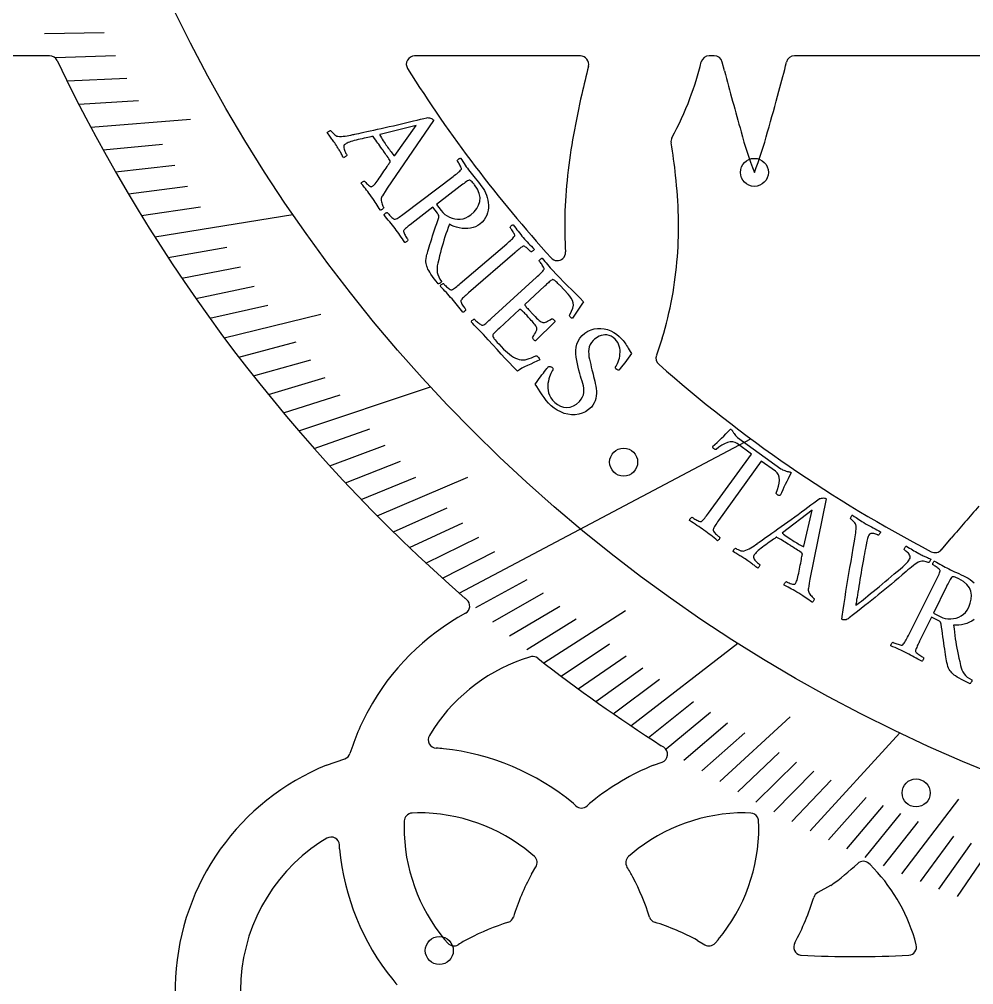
# Model space of a CAD drawing. Header units: millimetres. Extents: x -70 to 70, y -70 to 70.
# Drawn here: x -46.38 to -17.69, y -29.32 to -0.31 of the extents above; entities that cross this region are included whole.
import ezdxf

# ---------------------------------------------------------------- set-up
doc = ezdxf.new("R2010")
doc.units = ezdxf.units.MM
for name, color, linetype in [('CUT_INNER', 6, 'Continuous'), ('CUT_OUTER', 1, 'Continuous'), ('ENGRAVE', 7, 'Continuous'), ('ENGRAVE_FINE', 8, 'Continuous'), ('TEXT', 5, 'Continuous')]:
    doc.layers.add(name, color=color, linetype=linetype)

msp = doc.modelspace()

# ---------------------------------------------------------------- linework, layer by layer
at = {"layer": 'CUT_INNER'}
for points in [[(-45.471, -1.404), (-66.419, -1.404)], [(-29.515, -1.404), (-34.499, -1.404)], [(-25.492, -1.404), (-25.641, -1.404)], [(-5.993, -1.404), (-23.078, -1.404)], [(-25.184, -1.852), (-25.25, -1.593)], [(-27.056, -9.886), (-27.232, -10.403)], [(-18.661, -16.244), (-18.368, -15.896)], [(-32.93, -17.75), (-32.982, -17.705)], [(-32.968, -18.155), (-32.968, -18.155)], [(-33.925, -21.617), (-34.053, -21.831)], [(-27.01, -22.183), (-27.084, -22.136)], [(-37.144, -22.721), (-36.595, -22.524)], [(-27.316, -22.721), (-27.06, -22.629)], [(-29.728, -23.874), (-29.652, -23.943)], [(-34.41, -24.151), (-34.572, -24.159)], [(-24.396, -24.159), (-24.558, -24.151)], [(-34.809, -24.396), (-34.817, -24.558)], [(-24.151, -24.558), (-24.159, -24.396)], [(-37.137, -24.915), (-37.351, -25.043)], [(-36.753, -25.234), (-36.759, -25.117)], [(-30.899, -25.465), (-31.005, -25.369)], [(-27.963, -25.369), (-28.069, -25.465)], [(-30.983, -25.998), (-30.852, -25.779)], [(-20.807, -25.704), (-20.843, -25.672)], [(-21.991, -26.337), (-21.995, -26.339), (-22.379, -26.545)], [(-33.599, -27.963), (-33.503, -28.069)], [(-25.998, -27.985), (-25.779, -28.116)], [(-25.465, -28.069), (-25.369, -27.963)], [(-19.419, -28.12), (-19.463, -27.948)], [(-22.903, -28.426), (-22.879, -28.43)]]:
    msp.add_lwpolyline(points, dxfattribs=at)
for centre, radius, start, end in [((-45.471, -1.654), 0.25, 25.4905, 90), ((-34.499, -1.654), 0.25, 90, 212.168), ((-29.515, -1.654), 0.25, 345.8007, 90), ((-25.641, -1.654), 0.25, 90, 164.6217), ((-25.492, -1.654), 0.25, 14.1993, 90), ((-23.078, -1.654), 0.25, 90, 165.8007), ((-0.004, 20.056), 50.135, 205.5245, 228.8687), ((-1.584, -8.843), 28.59, 165.5642, 167.297), ((-35.218, 0.724), 9.618, 339.2584, 346.0906), ((-61.879, 8.026), 39.741, 344.6979, 345.9935), ((-0.024, 20.041), 40.984, 212.1818, 222.1734), ((52.772, 18.487), 80.566, 194.62272, 195.97299), ((-4.235, -8.339), 25.894, 167.0949, 169.8509), ((-111.033, 21.179), 90.624, 344.07607, 344.87825), ((-34.185, 0.26), 8.488, 330.9213, 339.7215), ((-14.338, -0.982), 10.693, 194.6335, 201.5181), ((-34.224, -0.985), 10.684, 338.4805, 345.3637), ((-11.543, -7.031), 18.47, 169.8508, 173.6764), ((-26.544, -3.979), 0.25, 153.0883, 189.1857), ((-41.437, -6.575), 14.867, 6.0764, 9.901), ((-15.472, -6.593), 14.517, 173.6848, 178.514), ((-41.07, -6.592), 14.504, 1.4612, 6.2985), ((-19.034, -6.533), 10.954, 178.3471, 183.9902), ((-38.94, -6.534), 12.374, 355.7853, 1.4439), ((-30.211, -7.307), 0.25, 222.0117, 312.1056), ((-30.211, -7.307), 0.25, 312.1056, 2.7834), ((-37.916, -6.606), 11.347, 349.5442, 355.7639), ((-37.507, -6.679), 10.932, 342.9419, 349.5341), ((-26.996, -10.484), 0.25, 161.2031, 228.6914), ((-0.008, 20.049), 41, 228.5281, 242.4556), ((50.61, -74.673), 90.624, 138.76357, 139.56575), ((-18.852, -16.082), 0.25, 242.4023, 319.8397), ((-33.093, -17.939), 0.25, 300.2214, 49.0652), ((-29.485, -24.569), 7.299, 118.5027, 151.4767), ((-29.484, -24.57), 5.333, 107.0068, 146.3818), ((-30.936, -19.785), 0.333, 99.0187, 108.9892), ((-30.952, -19.703), 0.25, 52.2081, 98.3009), ((-0.038, 20.003), 50.071, 232.0968, 237.3073), ((-29.605, -24.512), 7.166, 151.4198, 162.6335), ((-33.839, -21.959), 0.25, 149.0625, 267.1875), ((-33.901, -24.437), 2.229, 83.046, 88.7106), ((-34.398, -29.484), 7.3, 50.2224, 83.9724), ((-27.144, -22.394), 0.25, 289.6875, 57.4805), ((-36.679, -22.289), 0.25, 289.6875, 340.3125), ((-34.398, -29.484), 7.3, 112.0974, 241.7125), ((-24.575, -29.475), 7.289, 112.085, 128.9849), ((-29.484, -23.757), 0.25, 227.8125, 312.1875), ((-27.882, -25.448), 2.079, 127.9564, 133.6011), ((-34.56, -24.408), 0.25, 137.8125, 177.1875), ((-34.56, -24.408), 0.25, 92.8125, 137.8125), ((-34.398, -29.484), 5.333, 50.4932, 90.1318), ((-24.57, -29.484), 5.333, 89.8682, 129.5068), ((-24.408, -24.408), 0.25, 30.9375, 87.1875), ((-24.408, -24.408), 0.25, 2.8125, 30.9375), ((-29.484, -24.57), 5.333, 179.8682, 219.5068), ((-29.484, -24.57), 5.333, 320.4932, 0.1318), ((-37.009, -25.129), 0.25, 2.8125, 120.9375), ((-34.398, -29.484), 5.333, 123.6182, 236.3818), ((-29.484, -24.57), 7.3, 185.2224, 218.9724), ((-31.067, -25.651), 0.25, 329.0625, 47.8125), ((-27.901, -25.651), 0.25, 132.1875, 210.9375), ((-31.111, -27.724), 3.572, 27.262, 32.9998), ((-25.911, -20.72), 6.849, 304.9131, 313.7002), ((-21.011, -25.857), 0.25, 47.8125, 132.2087), ((-24.57, -29.484), 5.333, 16.7432, 45.1318), ((-24.691, -29.426), 7.166, 151.4198, 162.6335), ((-34.242, -29.411), 7.127, 17.3421, 27.7915), ((-22.261, -26.765), 0.25, 118.1801, 163.125), ((-29.459, -24.58), 7.273, 331.4362, 343.1178), ((-29.557, -34.242), 7.127, 107.3421, 117.7915), ((-31.765, -27.203), 0.25, 289.6875, 340.3125), ((-27.203, -27.203), 0.25, 199.6875, 250.3125), ((-29.426, -34.277), 7.166, 61.4198, 72.6335), ((-33.317, -27.901), 0.25, 222.1875, 300.9375), ((-31.244, -31.111), 3.572, 117.262, 122.9998), ((-25.651, -27.901), 0.25, 239.0625, 317.8125), ((-22.854, -28.181), 0.25, 150.4687, 258.6161), ((-19.662, -28.181), 0.25, 275.477, 14.0625), ((-21.258, 3.933), 32.404, 267.1321, 272.8647), ((-33.52, -27.882), 2.079, 217.9564, 223.6011)]:
    msp.add_arc(centre, radius, start, end, dxfattribs=at)
at = {"layer": 'CUT_OUTER'}
msp.add_circle((0, 0), 70.2, dxfattribs=at)
at = {"layer": 'ENGRAVE'}
for points in [[(-42.314, -6.838), (-38.164, -6.167)], [(-37.983, -12.67), (-34.026, -11.35)], [(-33.162, -17.547), (-24.396, -12.909)], [(-28.001, -21.533), (-24.782, -19.058)], [(-22.608, -24.693), (-19.911, -21.747)]]:
    msp.add_lwpolyline(points, dxfattribs=at)
for centre, radius in [((0, 20.06), 46.307), ((-24.285, -4.905), 0.421), ((-28.216, -13.613), 0.421), ((-19.424, -23.553), 0.421), ((-33.758, -28.289), 0.421)]:
    msp.add_circle(centre, radius, dxfattribs=at)
at = {"layer": 'ENGRAVE_FINE'}
for points in [[(-45.627, -0.73), (-43.829, -0.701)], [(-45.292, -1.45), (-43.495, -1.392)], [(-44.948, -2.159), (-43.152, -2.073)], [(-44.596, -2.858), (-42.802, -2.743)], [(-44.235, -3.547), (-41.242, -3.307)], [(-43.866, -4.225), (-42.078, -4.053)], [(-43.489, -4.894), (-41.705, -4.693)], [(-43.105, -5.552), (-41.324, -5.323)], [(-42.713, -6.2), (-40.937, -5.942)], [(-41.909, -7.466), (-40.144, -7.151)], [(-41.496, -8.084), (-39.738, -7.741)], [(-41.078, -8.691), (-39.326, -8.321)], [(-40.653, -9.289), (-38.908, -8.891)], [(-40.221, -9.877), (-37.321, -9.165)], [(-39.785, -10.455), (-38.057, -10.001)], [(-39.342, -11.024), (-37.623, -10.542)], [(-38.895, -11.582), (-37.185, -11.073)], [(-38.441, -12.131), (-36.742, -11.595)], [(-37.52, -13.2), (-35.842, -12.61)], [(-37.053, -13.72), (-35.386, -13.103)], [(-36.581, -14.231), (-34.926, -13.587)], [(-36.104, -14.732), (-34.462, -14.062)], [(-35.623, -15.224), (-32.904, -14.062)], [(-35.139, -15.707), (-33.523, -14.985)], [(-34.65, -16.18), (-33.049, -15.433)], [(-34.158, -16.645), (-32.571, -15.872)], [(-33.662, -17.101), (-32.09, -16.302)], [(-32.659, -17.985), (-31.119, -17.137)], [(-32.153, -18.413), (-30.629, -17.541)], [(-31.644, -18.833), (-30.137, -17.937)], [(-30.616, -19.647), (-28.16, -18.071)], [(-31.131, -19.244), (-29.642, -18.324)], [(-30.098, -20.041), (-28.645, -19.074)], [(-29.578, -20.427), (-28.143, -19.436)], [(-29.054, -20.804), (-27.639, -19.79)], [(-28.529, -21.172), (-27.133, -20.137)], [(-27.47, -21.885), (-26.115, -20.805)], [(-26.938, -22.229), (-25.603, -21.128)], [(-26.403, -22.565), (-25.09, -21.443)], [(-25.328, -23.212), (-23.21, -21.271)], [(-25.866, -22.893), (-24.575, -21.75)], [(-24.787, -23.524), (-23.54, -22.341)], [(-24.245, -23.828), (-23.021, -22.625)], [(-23.701, -24.124), (-22.5, -22.902)], [(-23.156, -24.413), (-21.978, -23.171)], [(-22.06, -24.966), (-20.93, -23.688)], [(-19.851, -25.983), (-18.135, -23.736)], [(-21.51, -25.232), (-20.405, -23.936)], [(-20.958, -25.489), (-19.878, -24.176)], [(-20.405, -25.74), (-19.351, -24.409)], [(-19.296, -26.218), (-18.293, -24.855)], [(-18.739, -26.446), (-17.762, -25.067)], [(-18.182, -26.667), (-17.231, -25.273)]]:
    msp.add_lwpolyline(points, dxfattribs=at)
at = {"layer": 'TEXT'}
for points in [[(-36.356, -3.772), (-36.349, -3.77), (-36.327, -3.765), (-36.292, -3.758), (-36.242, -3.747), (-36.181, -3.734), (-36.109, -3.718), (-36.027, -3.7), (-35.935, -3.68), (-35.836, -3.658), (-35.73, -3.634), (-35.619, -3.61), (-35.503, -3.585), (-35.383, -3.558), (-35.261, -3.531), (-35.138, -3.503), (-35.014, -3.474), (-34.89, -3.444), (-34.769, -3.416), (-34.65, -3.387), (-34.534, -3.359), (-34.423, -3.333), (-34.319, -3.307), (-34.221, -3.284), (-34.131, -3.262), (-34.109, -3.26), (-34.085, -3.263), (-34.056, -3.268), (-34.023, -3.278), (-33.992, -3.289), (-33.968, -3.3), (-33.95, -3.312), (-33.938, -3.324), (-33.936, -3.327), (-33.935, -3.33), (-33.934, -3.332), (-33.934, -3.334), (-33.934, -3.336), (-33.934, -3.338), (-33.934, -3.342), (-33.934, -3.346), (-35.321, -5.378), (-35.388, -5.48), (-35.438, -5.556), (-35.47, -5.608), (-35.485, -5.633), (-35.496, -5.659), (-35.503, -5.687), (-35.505, -5.718), (-35.502, -5.753), (-35.496, -5.789), (-35.488, -5.824), (-35.478, -5.857), (-35.466, -5.888), (-35.454, -5.916), (-35.444, -5.938), (-35.436, -5.954), (-35.43, -5.965), (-35.435, -5.978), (-35.445, -5.991), (-35.459, -6.004), (-35.477, -6.016), (-35.495, -6.026), (-35.509, -6.034), (-35.52, -6.039), (-35.527, -6.041), (-35.561, -5.987), (-35.593, -5.937), (-35.624, -5.888), (-35.652, -5.843), (-35.682, -5.798), (-35.715, -5.748), (-35.752, -5.695), (-35.792, -5.639), (-35.835, -5.58), (-35.875, -5.526), (-35.911, -5.478), (-35.945, -5.436), (-35.979, -5.394), (-36.017, -5.347), (-36.058, -5.294), (-36.104, -5.237), (-36.1, -5.224), (-36.092, -5.212), (-36.079, -5.2), (-36.062, -5.188), (-36.044, -5.178), (-36.028, -5.172), (-36.013, -5.169), (-36, -5.17), (-35.986, -5.188), (-35.967, -5.21), (-35.944, -5.235), (-35.915, -5.263), (-35.886, -5.291), (-35.859, -5.312), (-35.835, -5.326), (-35.814, -5.334), (-35.801, -5.335), (-35.786, -5.331), (-35.77, -5.324), (-35.753, -5.313), (-35.735, -5.298), (-35.713, -5.276), (-35.688, -5.247), (-35.66, -5.212), (-35.629, -5.171), (-35.596, -5.127), (-35.563, -5.079), (-35.527, -5.028), (-35.492, -4.976), (-35.457, -4.924), (-35.423, -4.873), (-35.389, -4.822), (-35.357, -4.774), (-35.328, -4.73), (-35.302, -4.691), (-35.279, -4.656), (-35.26, -4.628), (-35.246, -4.607), (-35.238, -4.595), (-35.236, -4.591), (-35.235, -4.59), (-35.235, -4.588), (-35.234, -4.584), (-35.233, -4.579), (-35.233, -4.573), (-35.233, -4.568), (-35.234, -4.563), (-35.236, -4.559), (-35.255, -4.529), (-35.276, -4.497), (-35.299, -4.462), (-35.325, -4.423), (-35.352, -4.384), (-35.378, -4.347), (-35.403, -4.31), (-35.428, -4.275), (-35.434, -4.266), (-35.44, -4.257), (-35.446, -4.248), (-35.452, -4.239), (-35.458, -4.23), (-35.464, -4.222), (-35.469, -4.214), (-35.475, -4.207), (-35.511, -4.154), (-35.544, -4.106), (-35.574, -4.062), (-35.602, -4.023), (-35.631, -3.983), (-35.664, -3.938), (-35.702, -3.887), (-35.744, -3.832), (-35.745, -3.83), (-35.748, -3.829), (-35.752, -3.827), (-35.757, -3.825), (-35.761, -3.823), (-35.764, -3.822), (-35.766, -3.821), (-35.767, -3.821), (-35.773, -3.823), (-35.79, -3.827), (-35.819, -3.833), (-35.859, -3.843), (-35.907, -3.854), (-35.959, -3.866), (-36.016, -3.879), (-36.077, -3.893), (-36.14, -3.907), (-36.2, -3.921), (-36.257, -3.936), (-36.312, -3.95), (-36.367, -3.964), (-36.415, -3.979), (-36.458, -3.994), (-36.495, -4.01), (-36.528, -4.025), (-36.556, -4.04), (-36.581, -4.053), (-36.601, -4.066), (-36.618, -4.082), (-36.628, -4.104), (-36.631, -4.133), (-36.627, -4.166), (-36.619, -4.203), (-36.608, -4.238), (-36.595, -4.273), (-36.579, -4.307), (-36.564, -4.337), (-36.551, -4.36), (-36.542, -4.378), (-36.535, -4.388), (-36.539, -4.395), (-36.546, -4.405), (-36.558, -4.416), (-36.574, -4.43), (-36.591, -4.443), (-36.606, -4.453), (-36.621, -4.46), (-36.633, -4.464), (-36.654, -4.429), (-36.673, -4.396), (-36.691, -4.366), (-36.707, -4.338), (-36.722, -4.311), (-36.737, -4.285), (-36.752, -4.258), (-36.767, -4.232), (-36.783, -4.203), (-36.803, -4.171), (-36.825, -4.135), (-36.851, -4.096), (-36.877, -4.056), (-36.901, -4.02), (-36.924, -3.988), (-36.945, -3.959), (-36.966, -3.932), (-36.986, -3.905), (-37.006, -3.877), (-37.026, -3.85), (-37.048, -3.821), (-37.071, -3.788), (-37.098, -3.752), (-37.126, -3.711), (-37.123, -3.704), (-37.114, -3.696), (-37.102, -3.686), (-37.084, -3.674), (-37.066, -3.663), (-37.049, -3.654), (-37.035, -3.648), (-37.022, -3.645), (-37.008, -3.664), (-36.989, -3.688), (-36.963, -3.716), (-36.931, -3.749), (-36.898, -3.78), (-36.866, -3.802), (-36.836, -3.816), (-36.808, -3.822), (-36.754, -3.825), (-36.7, -3.825), (-36.645, -3.822), (-36.589, -3.815), (-36.532, -3.805), (-36.474, -3.795), (-36.416, -3.784), (-36.356, -3.772)], [(-34.452, -3.496), (-35.537, -3.768), (-35.538, -3.768), (-35.539, -3.769), (-35.541, -3.771), (-35.543, -3.774), (-35.546, -3.777), (-35.547, -3.78), (-35.548, -3.783), (-35.547, -3.785), (-35.524, -3.822), (-35.499, -3.863), (-35.472, -3.906), (-35.441, -3.953), (-35.411, -3.999), (-35.384, -4.04), (-35.36, -4.077), (-35.339, -4.108), (-35.311, -4.148), (-35.284, -4.186), (-35.258, -4.222), (-35.232, -4.255), (-35.207, -4.288), (-35.181, -4.322), (-35.153, -4.358), (-35.124, -4.396), (-35.121, -4.398), (-35.118, -4.4), (-35.114, -4.4), (-35.109, -4.398), (-35.104, -4.396), (-35.101, -4.395), (-35.099, -4.394), (-35.099, -4.394)], [(-32.477, -5.336), (-32.436, -5.393), (-32.399, -5.454), (-32.366, -5.52), (-32.338, -5.591), (-32.314, -5.664), (-32.296, -5.739), (-32.284, -5.815), (-32.278, -5.892), (-32.279, -5.969), (-32.289, -6.045), (-32.306, -6.12), (-32.332, -6.194), (-32.367, -6.266), (-32.413, -6.334), (-32.469, -6.398), (-32.535, -6.459), (-32.598, -6.503), (-32.666, -6.539), (-32.741, -6.565), (-32.821, -6.583), (-32.904, -6.593), (-32.988, -6.595), (-33.072, -6.589), (-33.156, -6.576), (-33.238, -6.556), (-33.315, -6.529), (-33.386, -6.497), (-33.453, -6.459), (-33.491, -6.561), (-33.526, -6.659), (-33.559, -6.755), (-33.589, -6.847), (-33.618, -6.939), (-33.645, -7.031), (-33.672, -7.123), (-33.697, -7.217), (-33.722, -7.314), (-33.748, -7.416), (-33.775, -7.523), (-33.803, -7.636), (-33.817, -7.71), (-33.825, -7.78), (-33.824, -7.847), (-33.817, -7.911), (-33.8, -7.974), (-33.774, -8.04), (-33.737, -8.11), (-33.689, -8.181), (-33.693, -8.194), (-33.702, -8.206), (-33.715, -8.218), (-33.734, -8.231), (-33.754, -8.241), (-33.769, -8.249), (-33.78, -8.255), (-33.787, -8.257), (-33.854, -8.175), (-33.913, -8.1), (-33.965, -8.03), (-34.01, -7.965), (-34.047, -7.907), (-34.077, -7.857), (-34.1, -7.813), (-34.116, -7.776), (-34.124, -7.751), (-34.133, -7.72), (-34.142, -7.684), (-34.153, -7.644), (-34.16, -7.598), (-34.162, -7.549), (-34.157, -7.495), (-34.147, -7.437), (-34.14, -7.411), (-34.13, -7.375), (-34.117, -7.33), (-34.101, -7.275), (-34.083, -7.212), (-34.062, -7.144), (-34.039, -7.069), (-34.014, -6.988), (-33.986, -6.903), (-33.958, -6.816), (-33.929, -6.725), (-33.898, -6.632), (-33.867, -6.538), (-33.836, -6.446), (-33.804, -6.355), (-33.773, -6.266), (-33.768, -6.235), (-33.772, -6.202), (-33.787, -6.167), (-33.811, -6.13), (-33.947, -5.954), (-34.585, -6.443), (-34.59, -6.447), (-34.596, -6.451), (-34.601, -6.455), (-34.606, -6.459), (-34.611, -6.463), (-34.617, -6.467), (-34.622, -6.471), (-34.627, -6.475), (-34.66, -6.5), (-34.691, -6.524), (-34.719, -6.547), (-34.747, -6.569), (-34.772, -6.591), (-34.793, -6.611), (-34.812, -6.631), (-34.827, -6.65), (-34.831, -6.663), (-34.83, -6.681), (-34.824, -6.704), (-34.815, -6.731), (-34.801, -6.762), (-34.787, -6.792), (-34.77, -6.822), (-34.752, -6.853), (-34.733, -6.881), (-34.718, -6.904), (-34.706, -6.922), (-34.696, -6.935), (-34.701, -6.946), (-34.709, -6.958), (-34.72, -6.971), (-34.735, -6.985), (-34.752, -6.997), (-34.767, -7.006), (-34.781, -7.01), (-34.794, -7.011), (-34.831, -6.955), (-34.868, -6.901), (-34.904, -6.848), (-34.94, -6.796), (-34.975, -6.745), (-35.012, -6.694), (-35.05, -6.642), (-35.089, -6.59), (-35.127, -6.54), (-35.167, -6.49), (-35.207, -6.44), (-35.249, -6.39), (-35.291, -6.339), (-35.333, -6.289), (-35.376, -6.238), (-35.42, -6.186), (-35.416, -6.174), (-35.408, -6.161), (-35.396, -6.149), (-35.38, -6.137), (-35.362, -6.126), (-35.346, -6.119), (-35.333, -6.114), (-35.321, -6.113), (-35.31, -6.125), (-35.296, -6.142), (-35.278, -6.163), (-35.256, -6.188), (-35.232, -6.214), (-35.207, -6.239), (-35.181, -6.261), (-35.155, -6.283), (-35.13, -6.301), (-35.11, -6.312), (-35.094, -6.316), (-35.081, -6.315), (-35.054, -6.304), (-35.025, -6.289), (-34.993, -6.271), (-34.96, -6.248), (-34.925, -6.224), (-34.889, -6.197), (-34.852, -6.17), (-34.814, -6.141), (-33.345, -5.031), (-33.307, -5.002), (-33.27, -4.974), (-33.234, -4.946), (-33.2, -4.919), (-33.169, -4.893), (-33.141, -4.867), (-33.119, -4.843), (-33.1, -4.82), (-33.094, -4.808), (-33.093, -4.791), (-33.098, -4.77), (-33.108, -4.744), (-33.121, -4.715), (-33.136, -4.687), (-33.151, -4.659), (-33.168, -4.63), (-33.184, -4.604), (-33.197, -4.583), (-33.208, -4.566), (-33.217, -4.554), (-33.212, -4.543), (-33.203, -4.531), (-33.191, -4.518), (-33.176, -4.505), (-33.159, -4.493), (-33.144, -4.485), (-33.13, -4.48), (-33.117, -4.48), (-33.082, -4.532), (-33.047, -4.583), (-33.013, -4.634), (-32.979, -4.684), (-32.945, -4.734), (-32.911, -4.782), (-32.876, -4.83), (-32.841, -4.878), (-32.803, -4.927), (-32.763, -4.978), (-32.721, -5.03), (-32.678, -5.084), (-32.632, -5.141), (-32.583, -5.202), (-32.531, -5.267), (-32.477, -5.336)], [(-32.811, -6.18), (-32.712, -6.089), (-32.633, -5.991), (-32.576, -5.886), (-32.54, -5.776), (-32.531, -5.66), (-32.555, -5.539), (-32.611, -5.412), (-32.7, -5.28), (-32.713, -5.263), (-32.73, -5.242), (-32.75, -5.218), (-32.774, -5.19), (-32.798, -5.165), (-32.821, -5.148), (-32.84, -5.14), (-32.858, -5.14), (-32.881, -5.148), (-32.908, -5.162), (-32.94, -5.181), (-32.976, -5.207), (-33.014, -5.235), (-33.053, -5.263), (-33.091, -5.293), (-33.13, -5.322), (-33.842, -5.873), (-33.704, -6.053), (-33.65, -6.114), (-33.59, -6.168), (-33.523, -6.215), (-33.449, -6.253), (-33.371, -6.283), (-33.292, -6.303), (-33.211, -6.312), (-33.127, -6.311), (-33.045, -6.298), (-32.964, -6.272), (-32.886, -6.233), (-32.811, -6.18)], [(-31.233, -6.864), (-31.193, -6.91), (-31.153, -6.954), (-31.113, -6.997), (-31.073, -7.039), (-31.032, -7.081), (-30.99, -7.124), (-30.948, -7.169), (-30.905, -7.214), (-30.908, -7.226), (-30.915, -7.239), (-30.926, -7.252), (-30.941, -7.266), (-30.958, -7.278), (-30.972, -7.287), (-30.986, -7.293), (-30.997, -7.296), (-31.008, -7.285), (-31.022, -7.27), (-31.041, -7.252), (-31.064, -7.23), (-31.088, -7.208), (-31.113, -7.187), (-31.137, -7.167), (-31.162, -7.148), (-31.185, -7.133), (-31.205, -7.124), (-31.222, -7.121), (-31.236, -7.123), (-31.258, -7.135), (-31.281, -7.149), (-31.306, -7.167), (-31.333, -7.188), (-31.361, -7.211), (-31.39, -7.235), (-31.42, -7.261), (-31.451, -7.287), (-31.456, -7.292), (-31.461, -7.296), (-31.466, -7.3), (-31.471, -7.305), (-31.476, -7.309), (-31.481, -7.313), (-31.486, -7.318), (-31.491, -7.322), (-32.88, -8.53), (-32.885, -8.535), (-32.89, -8.539), (-32.895, -8.543), (-32.9, -8.548), (-32.905, -8.552), (-32.91, -8.556), (-32.915, -8.561), (-32.92, -8.565), (-32.951, -8.592), (-32.98, -8.618), (-33.008, -8.643), (-33.034, -8.667), (-33.057, -8.69), (-33.078, -8.711), (-33.095, -8.732), (-33.108, -8.752), (-33.111, -8.765), (-33.11, -8.783), (-33.103, -8.806), (-33.091, -8.833), (-33.076, -8.862), (-33.06, -8.892), (-33.041, -8.921), (-33.021, -8.95), (-33.001, -8.977), (-32.985, -8.999), (-32.971, -9.016), (-32.961, -9.028), (-32.965, -9.04), (-32.972, -9.053), (-32.982, -9.066), (-32.996, -9.081), (-33.012, -9.095), (-33.026, -9.104), (-33.04, -9.109), (-33.053, -9.11), (-33.094, -9.057), (-33.134, -9.005), (-33.174, -8.955), (-33.212, -8.906), (-33.251, -8.857), (-33.291, -8.808), (-33.332, -8.758), (-33.374, -8.709), (-33.416, -8.662), (-33.458, -8.614), (-33.501, -8.566), (-33.546, -8.519), (-33.591, -8.471), (-33.636, -8.423), (-33.682, -8.375), (-33.729, -8.326), (-33.726, -8.313), (-33.719, -8.301), (-33.708, -8.287), (-33.692, -8.274), (-33.675, -8.262), (-33.66, -8.254), (-33.646, -8.249), (-33.635, -8.246), (-33.624, -8.259), (-33.609, -8.275), (-33.589, -8.294), (-33.566, -8.318), (-33.54, -8.342), (-33.513, -8.365), (-33.486, -8.386), (-33.459, -8.406), (-33.433, -8.422), (-33.412, -8.432), (-33.396, -8.436), (-33.383, -8.433), (-33.357, -8.421), (-33.328, -8.405), (-33.298, -8.384), (-33.266, -8.36), (-33.233, -8.333), (-33.199, -8.305), (-33.164, -8.275), (-33.127, -8.244), (-31.727, -7.048), (-31.691, -7.017), (-31.656, -6.986), (-31.622, -6.956), (-31.589, -6.927), (-31.559, -6.899), (-31.534, -6.872), (-31.513, -6.847), (-31.496, -6.822), (-31.49, -6.81), (-31.49, -6.793), (-31.496, -6.772), (-31.508, -6.747), (-31.523, -6.719), (-31.54, -6.691), (-31.558, -6.663), (-31.576, -6.636), (-31.594, -6.61), (-31.609, -6.589), (-31.622, -6.572), (-31.631, -6.56), (-31.627, -6.549), (-31.619, -6.537), (-31.608, -6.524), (-31.593, -6.509), (-31.578, -6.496), (-31.563, -6.487), (-31.549, -6.482), (-31.537, -6.481), (-31.498, -6.53), (-31.459, -6.58), (-31.422, -6.629), (-31.384, -6.677), (-31.347, -6.726), (-31.31, -6.773), (-31.272, -6.819), (-31.233, -6.864)], [(-30.349, -7.857), (-30.247, -7.966), (-30.139, -8.079), (-30.024, -8.196), (-29.902, -8.316), (-29.778, -8.438), (-29.656, -8.558), (-29.537, -8.678), (-29.419, -8.797), (-29.468, -8.861), (-29.514, -8.924), (-29.556, -8.986), (-29.595, -9.047), (-29.632, -9.107), (-29.671, -9.168), (-29.711, -9.229), (-29.752, -9.291), (-29.767, -9.289), (-29.784, -9.282), (-29.8, -9.27), (-29.818, -9.255), (-29.834, -9.236), (-29.843, -9.219), (-29.844, -9.203), (-29.838, -9.19), (-29.78, -9.081), (-29.743, -8.983), (-29.728, -8.896), (-29.734, -8.822), (-29.757, -8.755), (-29.789, -8.689), (-29.831, -8.627), (-29.883, -8.566), (-30.128, -8.309), (-30.138, -8.298), (-30.153, -8.283), (-30.171, -8.264), (-30.193, -8.242), (-30.217, -8.219), (-30.241, -8.197), (-30.264, -8.177), (-30.288, -8.157), (-30.309, -8.142), (-30.328, -8.132), (-30.344, -8.127), (-30.356, -8.129), (-30.378, -8.141), (-30.4, -8.156), (-30.425, -8.175), (-30.45, -8.196), (-30.477, -8.22), (-30.504, -8.244), (-30.531, -8.268), (-30.559, -8.294), (-30.569, -8.304), (-30.579, -8.312), (-30.587, -8.32), (-30.594, -8.327), (-31.183, -8.873), (-31.187, -8.881), (-31.184, -8.893), (-31.176, -8.91), (-31.161, -8.93), (-31.143, -8.952), (-31.123, -8.976), (-31.101, -9), (-31.078, -9.025), (-30.927, -9.186), (-30.877, -9.238), (-30.832, -9.283), (-30.792, -9.321), (-30.757, -9.352), (-30.726, -9.376), (-30.696, -9.395), (-30.668, -9.407), (-30.643, -9.414), (-30.617, -9.415), (-30.591, -9.412), (-30.563, -9.405), (-30.534, -9.393), (-30.502, -9.378), (-30.465, -9.359), (-30.425, -9.336), (-30.38, -9.311), (-30.366, -9.305), (-30.351, -9.307), (-30.334, -9.316), (-30.316, -9.333), (-30.3, -9.351), (-30.289, -9.368), (-30.282, -9.385), (-30.28, -9.401), (-30.863, -9.967), (-30.876, -9.965), (-30.891, -9.957), (-30.907, -9.946), (-30.925, -9.929), (-30.94, -9.911), (-30.949, -9.893), (-30.952, -9.876), (-30.948, -9.86), (-30.917, -9.81), (-30.891, -9.766), (-30.87, -9.729), (-30.855, -9.7), (-30.843, -9.675), (-30.834, -9.654), (-30.828, -9.636), (-30.825, -9.622), (-30.824, -9.61), (-30.823, -9.598), (-30.825, -9.585), (-30.827, -9.573), (-30.831, -9.556), (-30.841, -9.536), (-30.857, -9.512), (-30.879, -9.483), (-30.904, -9.452), (-30.932, -9.42), (-30.96, -9.387), (-30.991, -9.352), (-31.022, -9.318), (-31.053, -9.285), (-31.082, -9.253), (-31.111, -9.223), (-31.131, -9.201), (-31.153, -9.179), (-31.176, -9.155), (-31.201, -9.13), (-31.225, -9.106), (-31.249, -9.084), (-31.271, -9.063), (-31.292, -9.045), (-31.311, -9.031), (-31.326, -9.024), (-31.339, -9.022), (-31.349, -9.027), (-31.951, -9.585), (-31.954, -9.588), (-31.959, -9.593), (-31.964, -9.598), (-31.97, -9.603), (-31.994, -9.626), (-32.022, -9.652), (-32.052, -9.681), (-32.085, -9.713), (-32.115, -9.744), (-32.137, -9.769), (-32.149, -9.789), (-32.152, -9.803), (-32.146, -9.83), (-32.136, -9.856), (-32.123, -9.883), (-32.105, -9.909), (-32.082, -9.938), (-32.051, -9.973), (-32.014, -10.015), (-31.97, -10.062), (-31.825, -10.215), (-31.77, -10.271), (-31.712, -10.323), (-31.652, -10.371), (-31.589, -10.417), (-31.526, -10.457), (-31.467, -10.489), (-31.41, -10.513), (-31.357, -10.529), (-31.299, -10.54), (-31.239, -10.542), (-31.178, -10.535), (-31.117, -10.519), (-31.054, -10.498), (-30.99, -10.474), (-30.925, -10.448), (-30.858, -10.42), (-30.845, -10.417), (-30.83, -10.42), (-30.814, -10.43), (-30.796, -10.445), (-30.771, -10.472), (-30.754, -10.497), (-30.743, -10.519), (-30.74, -10.539), (-30.826, -10.58), (-30.915, -10.622), (-31.007, -10.664), (-31.102, -10.707), (-31.194, -10.751), (-31.276, -10.794), (-31.348, -10.836), (-31.411, -10.878), (-31.535, -10.751), (-31.657, -10.623), (-31.778, -10.494), (-31.897, -10.364), (-32.019, -10.23), (-32.149, -10.088), (-32.286, -9.938), (-32.432, -9.78), (-32.483, -9.725), (-32.531, -9.674), (-32.578, -9.626), (-32.622, -9.582), (-32.665, -9.539), (-32.709, -9.494), (-32.752, -9.447), (-32.796, -9.399), (-32.793, -9.387), (-32.786, -9.373), (-32.776, -9.36), (-32.76, -9.346), (-32.744, -9.334), (-32.729, -9.325), (-32.716, -9.319), (-32.704, -9.317), (-32.693, -9.329), (-32.677, -9.344), (-32.657, -9.363), (-32.633, -9.386), (-32.606, -9.409), (-32.579, -9.431), (-32.551, -9.452), (-32.523, -9.471), (-32.497, -9.486), (-32.476, -9.495), (-32.459, -9.498), (-32.447, -9.495), (-32.421, -9.482), (-32.393, -9.465), (-32.363, -9.444), (-32.332, -9.418), (-32.3, -9.39), (-32.267, -9.361), (-32.232, -9.33), (-32.197, -9.298), (-30.836, -8.057), (-30.801, -8.025), (-30.767, -7.993), (-30.734, -7.962), (-30.702, -7.932), (-30.673, -7.903), (-30.649, -7.875), (-30.628, -7.849), (-30.612, -7.824), (-30.607, -7.812), (-30.608, -7.795), (-30.614, -7.774), (-30.627, -7.749), (-30.643, -7.722), (-30.661, -7.695), (-30.679, -7.668), (-30.699, -7.64), (-30.717, -7.615), (-30.733, -7.595), (-30.746, -7.579), (-30.756, -7.567), (-30.752, -7.556), (-30.744, -7.543), (-30.734, -7.529), (-30.72, -7.515), (-30.704, -7.501), (-30.69, -7.492), (-30.677, -7.486), (-30.664, -7.484), (-30.624, -7.532), (-30.584, -7.581), (-30.544, -7.628), (-30.506, -7.676), (-30.467, -7.723), (-30.428, -7.769), (-30.388, -7.814), (-30.349, -7.857)], [(-28.351, -9.835), (-28.306, -9.879), (-28.267, -9.92), (-28.233, -9.959), (-28.204, -9.995), (-28.178, -10.031), (-28.153, -10.068), (-28.128, -10.107), (-28.104, -10.146), (-28.078, -10.189), (-28.049, -10.237), (-28.016, -10.289), (-27.98, -10.345), (-28.028, -10.415), (-28.079, -10.486), (-28.131, -10.557), (-28.185, -10.627), (-28.237, -10.694), (-28.282, -10.751), (-28.32, -10.799), (-28.351, -10.837), (-28.359, -10.845), (-28.369, -10.848), (-28.381, -10.847), (-28.396, -10.841), (-28.411, -10.834), (-28.424, -10.826), (-28.436, -10.819), (-28.444, -10.812), (-28.454, -10.801), (-28.461, -10.79), (-28.465, -10.779), (-28.467, -10.767), (-28.444, -10.732), (-28.421, -10.692), (-28.4, -10.646), (-28.379, -10.596), (-28.36, -10.541), (-28.345, -10.485), (-28.334, -10.427), (-28.326, -10.367), (-28.323, -10.307), (-28.325, -10.247), (-28.333, -10.187), (-28.346, -10.128), (-28.366, -10.071), (-28.394, -10.017), (-28.429, -9.967), (-28.473, -9.921), (-28.534, -9.869), (-28.595, -9.83), (-28.656, -9.804), (-28.717, -9.791), (-28.777, -9.788), (-28.835, -9.793), (-28.892, -9.806), (-28.947, -9.827), (-28.998, -9.854), (-29.046, -9.883), (-29.089, -9.916), (-29.128, -9.953), (-29.181, -10.016), (-29.222, -10.082), (-29.25, -10.149), (-29.264, -10.22), (-29.269, -10.293), (-29.267, -10.367), (-29.259, -10.444), (-29.244, -10.522), (-29.225, -10.601), (-29.206, -10.681), (-29.188, -10.761), (-29.169, -10.842), (-29.153, -10.904), (-29.137, -10.968), (-29.119, -11.036), (-29.101, -11.106), (-29.083, -11.179), (-29.067, -11.252), (-29.053, -11.327), (-29.042, -11.402), (-29.035, -11.477), (-29.034, -11.552), (-29.039, -11.625), (-29.051, -11.697), (-29.07, -11.767), (-29.1, -11.834), (-29.139, -11.897), (-29.187, -11.958), (-29.27, -12.036), (-29.36, -12.098), (-29.458, -12.144), (-29.563, -12.174), (-29.672, -12.188), (-29.782, -12.189), (-29.892, -12.175), (-30.002, -12.147), (-30.109, -12.106), (-30.21, -12.054), (-30.304, -11.991), (-30.392, -11.916), (-30.47, -11.838), (-30.541, -11.757), (-30.606, -11.673), (-30.666, -11.586), (-30.721, -11.5), (-30.774, -11.419), (-30.824, -11.344), (-30.872, -11.273), (-30.836, -11.218), (-30.797, -11.161), (-30.756, -11.104), (-30.713, -11.045), (-30.671, -10.988), (-30.63, -10.935), (-30.592, -10.886), (-30.556, -10.841), (-30.524, -10.802), (-30.499, -10.772), (-30.48, -10.75), (-30.467, -10.736), (-30.452, -10.737), (-30.436, -10.738), (-30.42, -10.741), (-30.405, -10.745), (-30.39, -10.751), (-30.376, -10.758), (-30.363, -10.766), (-30.351, -10.776), (-30.34, -10.79), (-30.335, -10.806), (-30.337, -10.822), (-30.345, -10.838), (-30.362, -10.868), (-30.381, -10.905), (-30.402, -10.948), (-30.424, -10.999), (-30.445, -11.054), (-30.463, -11.114), (-30.479, -11.177), (-30.491, -11.245), (-30.497, -11.316), (-30.496, -11.387), (-30.487, -11.459), (-30.47, -11.533), (-30.443, -11.605), (-30.403, -11.677), (-30.351, -11.748), (-30.286, -11.816), (-30.206, -11.88), (-30.118, -11.927), (-30.024, -11.956), (-29.923, -11.967), (-29.82, -11.958), (-29.723, -11.925), (-29.63, -11.868), (-29.542, -11.787), (-29.488, -11.721), (-29.448, -11.655), (-29.422, -11.59), (-29.41, -11.525), (-29.408, -11.459), (-29.413, -11.391), (-29.425, -11.322), (-29.443, -11.251), (-29.465, -11.178), (-29.488, -11.103), (-29.512, -11.025), (-29.536, -10.945), (-29.561, -10.852), (-29.584, -10.757), (-29.607, -10.66), (-29.628, -10.559), (-29.645, -10.458), (-29.653, -10.358), (-29.652, -10.258), (-29.642, -10.16), (-29.62, -10.065), (-29.583, -9.976), (-29.53, -9.891), (-29.462, -9.811), (-29.379, -9.737), (-29.29, -9.679), (-29.197, -9.636), (-29.098, -9.609), (-28.997, -9.595), (-28.897, -9.594), (-28.797, -9.607), (-28.698, -9.631), (-28.602, -9.667), (-28.512, -9.713), (-28.429, -9.769), (-28.351, -9.835)], [(-23.487, -13.812), (-23.463, -13.827), (-23.436, -13.841), (-23.404, -13.855), (-23.367, -13.868), (-23.33, -13.881), (-23.298, -13.89), (-23.27, -13.898), (-23.247, -13.902), (-23.23, -13.905), (-23.216, -13.907), (-23.206, -13.91), (-23.199, -13.914), (-23.194, -13.918), (-23.189, -13.923), (-23.184, -13.93), (-23.18, -13.938), (-23.226, -14.025), (-23.271, -14.112), (-23.314, -14.198), (-23.356, -14.283), (-23.396, -14.367), (-23.434, -14.45), (-23.471, -14.532), (-23.506, -14.613), (-23.512, -14.614), (-23.521, -14.615), (-23.531, -14.615), (-23.543, -14.615), (-23.555, -14.613), (-23.567, -14.609), (-23.579, -14.602), (-23.59, -14.593), (-23.607, -14.58), (-23.619, -14.567), (-23.626, -14.554), (-23.627, -14.541), (-23.587, -14.438), (-23.558, -14.339), (-23.539, -14.243), (-23.531, -14.152), (-23.537, -14.068), (-23.559, -13.995), (-23.599, -13.934), (-23.654, -13.884), (-24.082, -13.582), (-25.362, -15.37), (-25.39, -15.409), (-25.416, -15.447), (-25.442, -15.483), (-25.466, -15.518), (-25.487, -15.552), (-25.505, -15.584), (-25.519, -15.614), (-25.529, -15.642), (-25.529, -15.655), (-25.523, -15.672), (-25.511, -15.692), (-25.494, -15.716), (-25.473, -15.741), (-25.45, -15.765), (-25.426, -15.789), (-25.4, -15.812), (-25.375, -15.833), (-25.355, -15.85), (-25.338, -15.863), (-25.325, -15.873), (-25.326, -15.885), (-25.33, -15.899), (-25.337, -15.915), (-25.348, -15.933), (-25.36, -15.949), (-25.372, -15.962), (-25.384, -15.97), (-25.396, -15.974), (-25.448, -15.932), (-25.499, -15.891), (-25.549, -15.851), (-25.598, -15.812), (-25.647, -15.773), (-25.697, -15.735), (-25.749, -15.696), (-25.801, -15.658), (-25.852, -15.621), (-25.905, -15.585), (-25.958, -15.549), (-26.012, -15.513), (-26.067, -15.477), (-26.123, -15.441), (-26.179, -15.404), (-26.235, -15.368), (-26.235, -15.355), (-26.231, -15.341), (-26.223, -15.325), (-26.211, -15.309), (-26.198, -15.293), (-26.185, -15.282), (-26.173, -15.273), (-26.162, -15.268), (-26.148, -15.278), (-26.13, -15.29), (-26.107, -15.305), (-26.078, -15.322), (-26.047, -15.34), (-26.016, -15.356), (-25.985, -15.37), (-25.954, -15.383), (-25.925, -15.393), (-25.902, -15.398), (-25.885, -15.397), (-25.874, -15.392), (-25.851, -15.374), (-25.827, -15.351), (-25.802, -15.325), (-25.777, -15.293), (-25.751, -15.259), (-25.724, -15.224), (-25.697, -15.187), (-25.669, -15.149), (-24.373, -13.371), (-24.801, -13.055), (-24.866, -13.018), (-24.937, -13), (-25.013, -13.002), (-25.095, -13.022), (-25.179, -13.058), (-25.264, -13.105), (-25.35, -13.164), (-25.437, -13.233), (-25.45, -13.236), (-25.464, -13.233), (-25.48, -13.226), (-25.498, -13.214), (-25.51, -13.207), (-25.52, -13.198), (-25.527, -13.188), (-25.532, -13.177), (-25.535, -13.167), (-25.538, -13.158), (-25.539, -13.15), (-25.54, -13.143), (-25.474, -13.084), (-25.408, -13.023), (-25.342, -12.96), (-25.275, -12.896), (-25.208, -12.829), (-25.141, -12.761), (-25.073, -12.691), (-25.005, -12.619), (-24.994, -12.623), (-24.983, -12.629), (-24.973, -12.637), (-24.963, -12.648), (-24.954, -12.659), (-24.947, -12.669), (-24.941, -12.679), (-24.936, -12.688), (-24.925, -12.708), (-24.91, -12.73), (-24.893, -12.755), (-24.873, -12.783), (-24.852, -12.81), (-24.831, -12.834), (-24.81, -12.854), (-24.79, -12.871)], [(-24.194, -16.056), (-24.188, -16.051), (-24.17, -16.039), (-24.14, -16.018), (-24.099, -15.989), (-24.047, -15.953), (-23.987, -15.91), (-23.919, -15.862), (-23.842, -15.807), (-23.759, -15.748), (-23.671, -15.685), (-23.579, -15.62), (-23.481, -15.551), (-23.381, -15.48), (-23.28, -15.408), (-23.177, -15.334), (-23.074, -15.258), (-22.971, -15.183), (-22.871, -15.109), (-22.773, -15.037), (-22.677, -14.966), (-22.585, -14.898), (-22.499, -14.834), (-22.418, -14.774), (-22.343, -14.719), (-22.325, -14.709), (-22.301, -14.702), (-22.272, -14.696), (-22.238, -14.692), (-22.206, -14.69), (-22.178, -14.691), (-22.157, -14.694), (-22.142, -14.701), (-22.139, -14.703), (-22.137, -14.705), (-22.135, -14.707), (-22.134, -14.709), (-22.134, -14.71), (-22.133, -14.713), (-22.131, -14.716), (-22.129, -14.72), (-22.615, -17.132), (-22.637, -17.252), (-22.653, -17.341), (-22.663, -17.401), (-22.667, -17.431), (-22.667, -17.458), (-22.662, -17.487), (-22.651, -17.517), (-22.635, -17.548), (-22.616, -17.579), (-22.595, -17.608), (-22.573, -17.634), (-22.55, -17.659), (-22.528, -17.68), (-22.51, -17.696), (-22.496, -17.707), (-22.486, -17.714), (-22.486, -17.729), (-22.49, -17.745), (-22.498, -17.762), (-22.51, -17.78), (-22.523, -17.797), (-22.533, -17.809), (-22.54, -17.818), (-22.546, -17.823), (-22.598, -17.787), (-22.648, -17.752), (-22.695, -17.72), (-22.739, -17.689), (-22.784, -17.659), (-22.833, -17.626), (-22.888, -17.592), (-22.947, -17.555), (-23.01, -17.518), (-23.067, -17.484), (-23.12, -17.454), (-23.167, -17.428), (-23.215, -17.403), (-23.268, -17.374), (-23.327, -17.342), (-23.391, -17.307), (-23.392, -17.294), (-23.389, -17.279), (-23.382, -17.264), (-23.372, -17.246), (-23.359, -17.23), (-23.346, -17.218), (-23.334, -17.209), (-23.322, -17.204), (-23.302, -17.216), (-23.276, -17.229), (-23.244, -17.243), (-23.207, -17.258), (-23.169, -17.271), (-23.136, -17.28), (-23.108, -17.284), (-23.086, -17.284), (-23.073, -17.279), (-23.061, -17.27), (-23.049, -17.257), (-23.038, -17.241), (-23.027, -17.22), (-23.016, -17.191), (-23.004, -17.155), (-22.992, -17.111), (-22.979, -17.061), (-22.966, -17.008), (-22.954, -16.951), (-22.941, -16.89), (-22.929, -16.828), (-22.917, -16.767), (-22.905, -16.706), (-22.894, -16.646), (-22.884, -16.59), (-22.874, -16.538), (-22.865, -16.492), (-22.858, -16.451), (-22.851, -16.417), (-22.847, -16.393), (-22.844, -16.378), (-22.843, -16.374), (-22.843, -16.373), (-22.844, -16.37), (-22.845, -16.367), (-22.846, -16.361), (-22.847, -16.356), (-22.85, -16.351), (-22.852, -16.347), (-22.856, -16.345), (-22.884, -16.324), (-22.916, -16.303), (-22.952, -16.279), (-22.991, -16.254), (-23.031, -16.229), (-23.07, -16.204), (-23.107, -16.181), (-23.143, -16.158), (-23.152, -16.152), (-23.161, -16.146), (-23.171, -16.14), (-23.18, -16.134), (-23.189, -16.128), (-23.197, -16.123), (-23.205, -16.118), (-23.213, -16.113), (-23.266, -16.079), (-23.316, -16.047), (-23.361, -16.019), (-23.402, -15.993), (-23.444, -15.968), (-23.493, -15.939), (-23.547, -15.908), (-23.607, -15.873), (-23.609, -15.872), (-23.612, -15.871), (-23.616, -15.871), (-23.621, -15.871), (-23.626, -15.871), (-23.63, -15.872), (-23.632, -15.872), (-23.632, -15.872), (-23.637, -15.875), (-23.651, -15.886), (-23.675, -15.903), (-23.708, -15.928), (-23.748, -15.957), (-23.792, -15.988), (-23.839, -16.022), (-23.89, -16.059), (-23.942, -16.096), (-23.992, -16.133), (-24.039, -16.168), (-24.084, -16.203), (-24.129, -16.237), (-24.168, -16.27), (-24.201, -16.3), (-24.23, -16.329), (-24.253, -16.356), (-24.274, -16.381), (-24.291, -16.403), (-24.305, -16.422), (-24.314, -16.444), (-24.315, -16.468), (-24.307, -16.495), (-24.29, -16.525), (-24.268, -16.555), (-24.244, -16.584), (-24.218, -16.611), (-24.191, -16.636), (-24.165, -16.657), (-24.144, -16.674), (-24.129, -16.686), (-24.119, -16.693), (-24.119, -16.701), (-24.122, -16.713), (-24.129, -16.728), (-24.138, -16.747), (-24.149, -16.766), (-24.159, -16.781), (-24.169, -16.793), (-24.179, -16.802), (-24.212, -16.777), (-24.243, -16.755), (-24.271, -16.733), (-24.297, -16.714), (-24.321, -16.695), (-24.345, -16.677), (-24.369, -16.658), (-24.393, -16.64), (-24.419, -16.62), (-24.45, -16.598), (-24.484, -16.574), (-24.523, -16.547), (-24.563, -16.521), (-24.6, -16.497), (-24.633, -16.476), (-24.664, -16.458), (-24.693, -16.441), (-24.722, -16.424), (-24.752, -16.407), (-24.781, -16.39), (-24.812, -16.371), (-24.846, -16.35), (-24.885, -16.326), (-24.927, -16.3), (-24.926, -16.293), (-24.922, -16.282), (-24.914, -16.267), (-24.903, -16.25), (-24.89, -16.232), (-24.878, -16.218), (-24.867, -16.206), (-24.857, -16.198), (-24.837, -16.211), (-24.809, -16.225), (-24.775, -16.241), (-24.733, -16.259), (-24.69, -16.275), (-24.652, -16.283), (-24.619, -16.284), (-24.591, -16.278), (-24.54, -16.26), (-24.49, -16.239), (-24.44, -16.214), (-24.392, -16.186), (-24.343, -16.155), (-24.294, -16.124), (-24.244, -16.09), (-24.194, -16.056)], [(-22.548, -15.06), (-23.442, -15.733), (-23.442, -15.733), (-23.442, -15.735), (-23.443, -15.738), (-23.445, -15.742), (-23.446, -15.745), (-23.446, -15.749), (-23.445, -15.751), (-23.444, -15.752), (-23.409, -15.778), (-23.37, -15.806), (-23.327, -15.835), (-23.281, -15.867), (-23.235, -15.897), (-23.194, -15.925), (-23.158, -15.949), (-23.126, -15.969), (-23.085, -15.995), (-23.045, -16.02), (-23.007, -16.042), (-22.971, -16.063), (-22.935, -16.083), (-22.897, -16.105), (-22.858, -16.127), (-22.817, -16.15), (-22.813, -16.152), (-22.809, -16.152), (-22.805, -16.15), (-22.801, -16.147), (-22.798, -16.143), (-22.796, -16.141), (-22.794, -16.139), (-22.794, -16.139)], [(-20.941, -15.463), (-20.883, -15.497), (-20.826, -15.529), (-20.768, -15.56), (-20.712, -15.589), (-20.656, -15.618), (-20.601, -15.647), (-20.546, -15.675), (-20.491, -15.704), (-20.494, -15.715), (-20.499, -15.729), (-20.508, -15.746), (-20.52, -15.767), (-20.533, -15.785), (-20.544, -15.798), (-20.553, -15.805), (-20.56, -15.807), (-20.57, -15.802), (-20.586, -15.796), (-20.607, -15.787), (-20.634, -15.778), (-20.663, -15.768), (-20.693, -15.761), (-20.723, -15.757), (-20.754, -15.754), (-20.783, -15.756), (-20.808, -15.765), (-20.829, -15.781), (-20.847, -15.805), (-20.865, -15.846), (-20.885, -15.908), (-20.905, -15.991), (-20.927, -16.095), (-20.937, -16.15), (-20.949, -16.213), (-20.962, -16.285), (-20.977, -16.365), (-20.992, -16.451), (-21.008, -16.542), (-21.025, -16.637), (-21.043, -16.736), (-21.061, -16.838), (-21.079, -16.94), (-21.096, -17.042), (-21.113, -17.144), (-21.129, -17.244), (-21.145, -17.34), (-21.16, -17.432), (-21.174, -17.52), (-21.188, -17.602), (-21.2, -17.676), (-21.211, -17.742), (-21.22, -17.801), (-21.228, -17.849), (-21.234, -17.885), (-21.237, -17.908), (-21.239, -17.919), (-21.225, -17.91), (-21.201, -17.892), (-21.167, -17.865), (-21.123, -17.83), (-21.07, -17.788), (-21.01, -17.74), (-20.944, -17.687), (-20.872, -17.628), (-20.794, -17.565), (-20.713, -17.499), (-20.628, -17.429), (-20.539, -17.356), (-20.448, -17.28), (-20.356, -17.204), (-20.264, -17.128), (-20.172, -17.05), (-20.081, -16.974), (-19.993, -16.899), (-19.907, -16.826), (-19.825, -16.756), (-19.794, -16.729), (-19.764, -16.701), (-19.734, -16.672), (-19.705, -16.64), (-19.677, -16.609), (-19.654, -16.58), (-19.635, -16.552), (-19.619, -16.526), (-19.607, -16.495), (-19.602, -16.465), (-19.607, -16.435), (-19.619, -16.405), (-19.637, -16.377), (-19.657, -16.351), (-19.68, -16.327), (-19.704, -16.305), (-19.728, -16.285), (-19.748, -16.269), (-19.765, -16.258), (-19.777, -16.25), (-19.781, -16.24), (-19.779, -16.227), (-19.774, -16.21), (-19.764, -16.189), (-19.752, -16.169), (-19.74, -16.154), (-19.728, -16.143), (-19.716, -16.137), (-19.668, -16.166), (-19.622, -16.194), (-19.576, -16.222), (-19.533, -16.249), (-19.489, -16.276), (-19.443, -16.303), (-19.396, -16.329), (-19.346, -16.356), (-19.306, -16.377), (-19.27, -16.396), (-19.238, -16.412), (-19.21, -16.426), (-19.184, -16.438), (-19.159, -16.45), (-19.133, -16.461), (-19.108, -16.472), (-19.081, -16.483), (-19.052, -16.496), (-19.019, -16.511), (-18.984, -16.526), (-18.986, -16.538), (-18.992, -16.552), (-19.001, -16.57), (-19.013, -16.591), (-19.026, -16.61), (-19.036, -16.624), (-19.044, -16.631), (-19.049, -16.632), (-19.064, -16.626), (-19.088, -16.618), (-19.121, -16.609), (-19.162, -16.598), (-19.206, -16.59), (-19.25, -16.589), (-19.292, -16.596), (-19.332, -16.608), (-19.363, -16.623), (-19.402, -16.647), (-19.449, -16.679), (-19.504, -16.72), (-19.561, -16.765), (-19.617, -16.809), (-19.67, -16.853), (-19.721, -16.897), (-19.839, -16.998), (-19.953, -17.095), (-20.062, -17.187), (-20.166, -17.275), (-20.267, -17.359), (-20.366, -17.442), (-20.465, -17.523), (-20.562, -17.602), (-20.659, -17.681), (-20.759, -17.762), (-20.86, -17.843), (-20.963, -17.926), (-21.071, -18.012), (-21.184, -18.101), (-21.305, -18.195), (-21.432, -18.292), (-21.466, -18.317), (-21.499, -18.335), (-21.529, -18.348), (-21.556, -18.354), (-21.582, -18.355), (-21.605, -18.353), (-21.628, -18.347), (-21.648, -18.338), (-21.653, -18.333), (-21.655, -18.326), (-21.655, -18.315), (-21.653, -18.302), (-21.651, -18.288), (-21.649, -18.276), (-21.648, -18.265), (-21.648, -18.256), (-21.619, -18.056), (-21.589, -17.863), (-21.56, -17.677), (-21.532, -17.497), (-21.503, -17.321), (-21.474, -17.143), (-21.444, -16.964), (-21.413, -16.783), (-21.381, -16.597), (-21.348, -16.402), (-21.313, -16.197), (-21.277, -15.983), (-21.265, -15.917), (-21.255, -15.855), (-21.246, -15.795), (-21.239, -15.739), (-21.233, -15.684), (-21.23, -15.631), (-21.228, -15.579), (-21.229, -15.528), (-21.232, -15.507), (-21.238, -15.486), (-21.25, -15.463), (-21.265, -15.44), (-21.284, -15.417), (-21.302, -15.396), (-21.322, -15.376), (-21.342, -15.358), (-21.361, -15.342), (-21.378, -15.329), (-21.392, -15.318), (-21.404, -15.31), (-21.404, -15.306), (-21.399, -15.296), (-21.39, -15.279), (-21.377, -15.257), (-21.363, -15.234), (-21.352, -15.218), (-21.345, -15.208), (-21.34, -15.204), (-21.282, -15.242), (-21.23, -15.276), (-21.183, -15.308), (-21.142, -15.336), (-21.1, -15.364), (-21.053, -15.395), (-21, -15.428), (-20.941, -15.463)], [(-17.843, -17.976), (-17.794, -17.85), (-17.767, -17.728), (-17.762, -17.609), (-17.778, -17.494), (-17.821, -17.386), (-17.896, -17.287), (-18.003, -17.199), (-18.14, -17.119), (-18.16, -17.11), (-18.184, -17.099), (-18.213, -17.086), (-18.247, -17.072), (-18.28, -17.06), (-18.307, -17.055), (-18.328, -17.056), (-18.344, -17.064), (-18.361, -17.081), (-18.379, -17.106), (-18.399, -17.137), (-18.421, -17.176), (-18.442, -17.218), (-18.464, -17.261), (-18.486, -17.304), (-18.508, -17.347), (-18.903, -18.156), (-18.7, -18.256), (-18.625, -18.288), (-18.546, -18.309), (-18.466, -18.321), (-18.383, -18.324), (-18.3, -18.316), (-18.22, -18.299), (-18.143, -18.271), (-18.069, -18.233), (-18, -18.186), (-17.939, -18.127), (-17.887, -18.057), (-17.843, -17.976)]]:
    msp.add_lwpolyline(points, close=True, dxfattribs=at)
msp.add_lwpolyline([(-17.674, -18.342), (-17.744, -18.387), (-17.818, -18.426), (-17.896, -18.458), (-17.978, -18.483), (-18.06, -18.502), (-18.14, -18.512), (-18.219, -18.515), (-18.295, -18.51), (-18.284, -18.618), (-18.272, -18.722), (-18.26, -18.822), (-18.246, -18.919), (-18.231, -19.013), (-18.215, -19.108), (-18.198, -19.203), (-18.179, -19.298), (-18.159, -19.396), (-18.137, -19.499), (-18.114, -19.607), (-18.089, -19.72), (-18.07, -19.793), (-18.045, -19.859), (-18.015, -19.919), (-17.98, -19.973), (-17.938, -20.023), (-17.884, -20.07), (-17.821, -20.116), (-17.747, -20.159), (-17.744, -20.172), (-17.747, -20.187), (-17.753, -20.204), (-17.765, -20.224), (-17.778, -20.242), (-17.788, -20.256), (-17.795, -20.265), (-17.8, -20.271), (-17.897, -20.227), (-17.984, -20.185), (-18.061, -20.145), (-18.129, -20.107), (-18.188, -20.072), (-18.237, -20.039), (-18.277, -20.01), (-18.308, -19.985), (-18.326, -19.965), (-18.348, -19.942), (-18.372, -19.914), (-18.399, -19.882), (-18.427, -19.845), (-18.45, -19.801), (-18.469, -19.751), (-18.485, -19.694), (-18.491, -19.667), (-18.498, -19.631), (-18.506, -19.584), (-18.517, -19.528), (-18.528, -19.464), (-18.539, -19.393), (-18.552, -19.316), (-18.564, -19.232), (-18.578, -19.144), (-18.591, -19.053), (-18.605, -18.959), (-18.618, -18.862), (-18.632, -18.764), (-18.645, -18.668), (-18.656, -18.572), (-18.667, -18.478), (-18.677, -18.448), (-18.695, -18.421), (-18.724, -18.396), (-18.762, -18.373), (-18.962, -18.275), (-19.318, -18.995), (-19.321, -19.001), (-19.324, -19.007), (-19.327, -19.013), (-19.33, -19.019), (-19.333, -19.025), (-19.336, -19.031), (-19.339, -19.037), (-19.342, -19.043), (-19.36, -19.08), (-19.377, -19.115), (-19.393, -19.148), (-19.407, -19.18), (-19.42, -19.211), (-19.43, -19.239), (-19.438, -19.265), (-19.443, -19.288), (-19.441, -19.302), (-19.432, -19.317), (-19.418, -19.335), (-19.396, -19.356), (-19.371, -19.377), (-19.345, -19.398), (-19.316, -19.418), (-19.286, -19.437), (-19.258, -19.454), (-19.234, -19.468), (-19.215, -19.479), (-19.2, -19.486), (-19.2, -19.498), (-19.201, -19.512), (-19.206, -19.529), (-19.213, -19.548), (-19.222, -19.567), (-19.232, -19.581), (-19.243, -19.591), (-19.254, -19.597), (-19.313, -19.564), (-19.37, -19.532), (-19.425, -19.5), (-19.48, -19.47), (-19.535, -19.439), (-19.59, -19.41), (-19.647, -19.38), (-19.705, -19.351), (-19.762, -19.323), (-19.819, -19.295), (-19.878, -19.268), (-19.937, -19.241), (-19.997, -19.215), (-20.057, -19.188), (-20.119, -19.161), (-20.18, -19.134), (-20.182, -19.121), (-20.181, -19.107), (-20.175, -19.09), (-20.166, -19.072), (-20.155, -19.055), (-20.144, -19.041), (-20.134, -19.031), (-20.124, -19.024), (-20.109, -19.031), (-20.089, -19.04), (-20.064, -19.051), (-20.033, -19.063), (-19.999, -19.076), (-19.966, -19.087), (-19.933, -19.096), (-19.9, -19.104), (-19.87, -19.109), (-19.847, -19.11), (-19.83, -19.107), (-19.82, -19.1), (-19.8, -19.078), (-19.78, -19.052), (-19.76, -19.022), (-19.74, -18.987), (-19.72, -18.949), (-19.699, -18.91), (-19.678, -18.869), (-19.657, -18.826), (-18.83, -17.181), (-18.808, -17.138), (-18.788, -17.096), (-18.768, -17.056), (-18.749, -17.017), (-18.732, -16.979), (-18.719, -16.944), (-18.709, -16.913), (-18.703, -16.884), (-18.703, -16.87), (-18.709, -16.855), (-18.723, -16.838), (-18.744, -16.819), (-18.768, -16.799), (-18.794, -16.78), (-18.82, -16.762), (-18.847, -16.744), (-18.873, -16.727), (-18.894, -16.714), (-18.912, -16.703), (-18.925, -16.696), (-18.925, -16.684), (-18.923, -16.67), (-18.918, -16.653), (-18.91, -16.634), (-18.9, -16.616), (-18.89, -16.602), (-18.88, -16.592), (-18.868, -16.586), (-18.814, -16.617), (-18.76, -16.648), (-18.706, -16.678), (-18.654, -16.708), (-18.602, -16.738), (-18.55, -16.766), (-18.497, -16.794), (-18.445, -16.821), (-18.389, -16.849), (-18.331, -16.877), (-18.27, -16.905), (-18.207, -16.934), (-18.141, -16.964), (-18.07, -16.997), (-17.995, -17.033), (-17.916, -17.071), (-17.916, -17.071), (-17.854, -17.104), (-17.794, -17.143), (-17.735, -17.188), (-17.678, -17.238)], dxfattribs=at)

doc.saveas('drawing.dxf')
